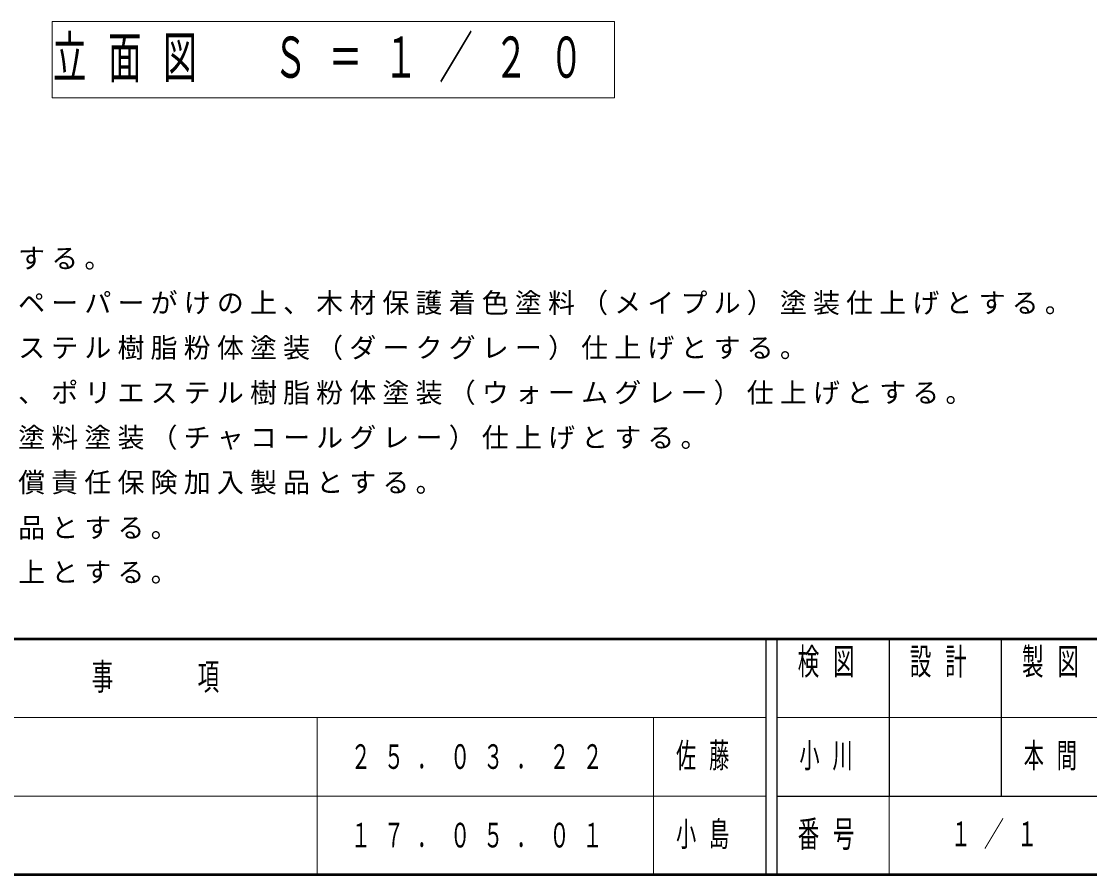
# Model space of a CAD drawing. Units: millimetres on the paper, scale 1:20. Extents: x -365 to 27, y 0 to 257.
# Drawn here: x -304.9 to -209.6, y 0 to 76 of the extents above; entities that cross this region are included whole.
import ezdxf

# ---------------------------------------------------------------- set-up
doc = ezdxf.new("R2010")
doc.units = ezdxf.units.MM
doc.layers.add('1_20', color=7, linetype='Continuous', lineweight=25)
doc.layers.add('NAKAMURA図枠', color=7, linetype='Continuous', lineweight=13)
doc.layers.add('CLASS1', color=7, linetype='Continuous')
doc.layers.add('図デ_タ_99_', color=7, linetype='Continuous')
doc.styles.add('ＭＳ ゴシック', font='')
doc.styles.get('ＭＳ ゴシック').set_extended_font_data('MS Gothic')

msp = doc.modelspace()

# ---------------------------------------------------------------- linework, layer by layer
at = {"layer": '1_20', "lineweight": 13}
for p, q in [((-302.133, 76.033), (-302.133, 69.227)), ((-251.993, 76.033), (-302.133, 76.033)), ((-251.993, 69.227), (-251.993, 76.033)), ((-302.133, 69.227), (-251.993, 69.227))]:
    msp.add_line(p, q, dxfattribs=at)
at = {"layer": 'NAKAMURA図枠', "lineweight": 50}
for p, q in [((-365, 21), (0, 21)), ((-365, 0), (0, 0))]:
    msp.add_line(p, q, dxfattribs=at)
at = {"layer": 'NAKAMURA図枠', "color": 211, "lineweight": 25}
for p, q in [((-238.5, 21), (-238.5, 0)), ((-237.5, 21), (-237.5, 0)), ((-227.5, 21), (-227.5, 7)), ((-217.5, 21), (-217.5, 7)), ((-237.5, 7), (0, 7))]:
    msp.add_line(p, q, dxfattribs=at)
at = {"layer": 'NAKAMURA図枠'}
for p, q in [((-365, 14), (-238.5, 14)), ((-278.5, 14), (-278.5, 0)), ((-248.5, 14), (-248.5, 0)), ((-237.5, 14), (-182.5, 14)), ((-365, 7), (-238.5, 7)), ((-227.5, 7), (-227.5, 0))]:
    msp.add_line(p, q, dxfattribs=at)

# ---------------------------------------------------------------- texts
at = {"layer": '1_20', "insert": (-302.063, 72.63), "char_height": 3.666, "attachment_point": 4, "style": 'ＭＳ ゴシック'}
msp.add_mtext('\\T1.64;\\W0.6;立面図\u3000Ｓ＝１／２０', dxfattribs=at)
at = {"layer": 'CLASS1', "char_height": 1.76, "attachment_point": 7, "style": 'ＭＳ ゴシック'}
for s, insert in [('\\T1.23;木材は、低毒性木材防腐剤加圧注入処理とする。', (-361.257, 53.841)), ('\\T1.23;木材は、ヒノキ（一等材）とし、カンナ・ペーパーがけの上、木材保護着色塗料（メイプル）塗装仕上げとする。', (-361.257, 49.841)), ('\\T1.23;鋼材は、電気亜鉛メッキ処理の上、ポリエステル樹脂粉体塗装（ダークグレー）仕上げとする。', (-361.257, 45.841)), ('\\T1.23;収納ボックスは、電気亜鉛メッキ処理の上、ポリエステル樹脂粉体塗装（ウォームグレー）仕上げとする。', (-361.257, 41.841)), ('\\T1.23;アルミ鋳物はＡＣ３Ａとし、ウレタン樹脂塗料塗装（チャコールグレー）仕上げとする。', (-361.257, 37.841)), ('\\T1.23;本製品は、（一社）日本公園施設業協会賠償責任保険加入製品とする。', (-361.257, 33.841)), ('\\T1.23;本製品は、ＩＳＯ９００１認証取得企業製品とする。', (-361.257, 29.841)), ('\\T1.23;本製品は、（株）中村製作所製品同等品以上とする。', (-361.257, 25.841))]:
    msp.add_mtext(s, dxfattribs=dict(at, insert=insert))
at = {"layer": 'NAKAMURA図枠', "color": 4, "char_height": 2.346, "style": 'ＭＳ ゴシック'}
for s, insert, attachment_point in [('\\T1.64;\\W0.6;検図', (-232.5, 20.167), 2), ('\\T1.64;\\W0.6;設計', (-222.5, 20.167), 2), ('\\T1.64;\\W0.6;製図', (-212.5, 20.167), 2), ('\\T1.64;\\W0.6;改\u3000\u3000訂\u3000\u3000事\u3000\u3000項', (-301.75, 17.5), 5), ('\\T1.64;\\W0.6;番号', (-232.5, 3.5), 5)]:
    msp.add_mtext(s, dxfattribs=dict(at, insert=insert, attachment_point=attachment_point))
at = {"layer": '図デ_タ_99_', "char_height": 2.199, "attachment_point": 4, "style": 'ＭＳ ゴシック'}
for s, insert in [('\\T1.64;\\W0.6;２５．０３．２２', (-275.5, 10.5)), ('\\T1.64;\\W0.6;佐藤', (-246.5, 10.5)), ('\\T1.64;\\W0.6;小川', (-235.5, 10.5)), ('\\T1.64;\\W0.6;本間', (-215.5, 10.5)), ('\\T1.64;\\W0.6;小島', (-246.5, 3.5)), ('\\T1.64;\\W0.6;１／１', (-222, 3.5)), ('\\T1.64;\\W0.6;１７．０５．０１', (-275.5, 3.5))]:
    msp.add_mtext(s, dxfattribs=dict(at, insert=insert))

doc.saveas('drawing.dxf')
